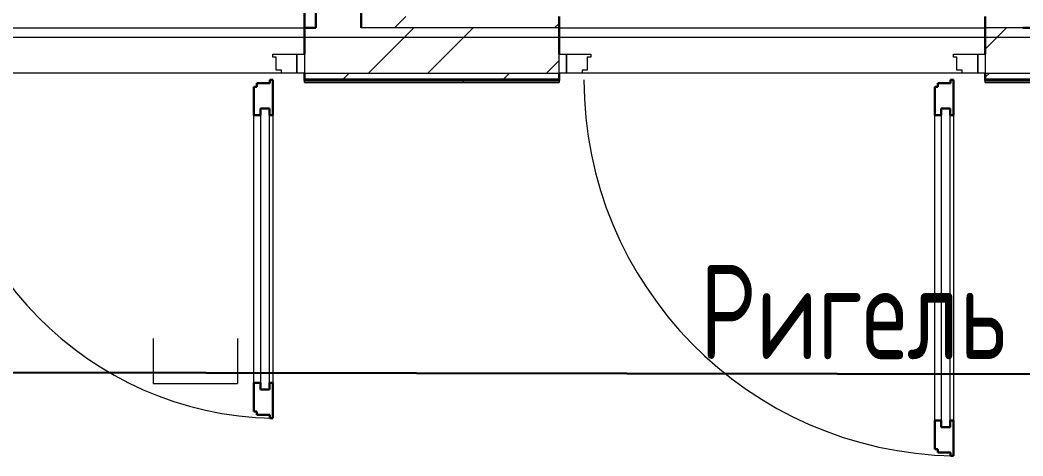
# Model space of a CAD drawing. Header units: millimetres. Extents: x -421858 to 614926, y -468665 to 141641.
# Drawn here: x -14707 to -12048, y -12753 to -11596 of the extents above; entities that cross this region are included whole.
import ezdxf

# ---------------------------------------------------------------- set-up
doc = ezdxf.new("R2010")
doc.units = ezdxf.units.MM
doc.linetypes.add('ADSK_Сверху', pattern=[450, 300, -150])
for name, color, linetype, lineweight in [('Аннотация', 7, 'Continuous', 18), ('Двери', 252, 'Continuous', 9), ('Линии', 252, 'Continuous', 9), ('лс', 5, 'Continuous', 30), ('Ограждение', 252, 'Continuous', 9), ('Перекрытие', 252, 'Continuous', 18), ('Стены наружные', 7, 'Continuous', 18), ('Стены штриховка', 252, 'Continuous', 9), ('СУ Часофикация', 205, 'Continuous', 30)]:
    doc.layers.add(name, color=color, linetype=linetype, lineweight=lineweight)
doc.layers.add('Двери открывание', color=7, linetype='Continuous', lineweight=9, true_color=0xc0c0c0)
doc.styles.add('GOST Common_3', font='', dxfattribs={"height": 3.5})
doc.styles.get('GOST Common_3').set_extended_font_data('GOST 2.304 type A')

# ---------------------------------------------------------------- blocks, each defined once
blk = doc.blocks.new('1 этаж')
at = {"layer": 'Ограждение', "true_color": 0x636466}
h = blk.add_hatch(dxfattribs=at)
h.set_pattern_fill('FP_30', color=251, style=0, pattern_type=2)
h.set_pattern_definition([(0, (-32131.8, 98), (0, 600), []), (90, (-32131.8, 98), (-600, 4e-14), [])])
h.paths.add_polyline_path([(-13670.7, -11761.7), (-13277.8, -11761.7), (-13277.8, -11756.7), (-13952.7, -11756.7), (-13952.7, -11761.7)])
h = blk.add_hatch(dxfattribs=at)
h.set_pattern_fill('FP_25', color=251, style=0, pattern_type=2)
h.set_pattern_definition([(0, (-32121.8, 98), (0, 600), []), (90, (-32121.8, 98), (-600, 4e-14), [])])
h.paths.add_polyline_path([(-8167.8, -11761.7), (-8167.8, -11756.7), (-12147.8, -11756.7), (-12147.8, -11761.7), (-8647.8, -11761.7)])
at = {"layer": 'Двери', "color": 251, "true_color": 0x636466}
for p, q in [((-14036.7, -11686.7), (-13972.7, -11686.7)), ((-14036.7, -11694.7), (-14036.7, -11686.7)), ((-14027.7, -11694.7), (-14036.7, -11694.7)), ((-14027.7, -11728.7), (-14027.7, -11694.7)), ((-13972.7, -11686.7), (-13952.7, -11686.7)), ((-13972.7, -11736.7), (-13972.7, -11686.7)), ((-13972.7, -11686.7), (-13972.7, -11736.7)), ((-13952.7, -11686.7), (-13952.7, -11736.7)), ((-13277.8, -11686.7), (-13257.8, -11686.7)), ((-13277.8, -11736.7), (-13277.8, -11686.7)), ((-13257.8, -11686.7), (-13257.8, -11736.7)), ((-13257.8, -11686.7), (-13193.8, -11686.7)), ((-13257.8, -11736.7), (-13257.8, -11686.7)), ((-13202.8, -11694.7), (-13202.8, -11728.7)), ((-13193.8, -11694.7), (-13202.8, -11694.7)), ((-13193.8, -11686.7), (-13193.8, -11694.7)), ((-12231.8, -11686.7), (-12167.8, -11686.7)), ((-12231.8, -11694.7), (-12231.8, -11686.7)), ((-12222.8, -11694.7), (-12231.8, -11694.7)), ((-12222.8, -11728.7), (-12222.8, -11694.7)), ((-12167.8, -11686.7), (-12147.8, -11686.7)), ((-12167.8, -11736.7), (-12167.8, -11686.7)), ((-12167.8, -11686.7), (-12167.8, -11736.7)), ((-12147.8, -11686.7), (-12147.8, -11736.7)), ((-14013.7, -11728.7), (-14027.7, -11728.7)), ((-14013.7, -11736.7), (-14013.7, -11728.7)), ((-13972.7, -11736.7), (-14013.7, -11736.7)), ((-13952.7, -11736.7), (-13972.7, -11736.7)), ((-13257.8, -11736.7), (-13277.8, -11736.7)), ((-13216.8, -11736.7), (-13257.8, -11736.7)), ((-13216.8, -11728.7), (-13216.8, -11736.7)), ((-13202.8, -11728.7), (-13216.8, -11728.7)), ((-12208.8, -11728.7), (-12222.8, -11728.7)), ((-12208.8, -11736.7), (-12208.8, -11728.7)), ((-12167.8, -11736.7), (-12208.8, -11736.7)), ((-12147.8, -11736.7), (-12167.8, -11736.7)), ((-14069.7, -11830.7), (-14069.7, -12576.7)), ((-14045.7, -11830.7), (-14069.7, -11830.7)), ((-14045.7, -12576.7), (-14045.7, -11830.7)), ((-12264.8, -11830.7), (-12264.8, -12676.7)), ((-12240.8, -11830.7), (-12264.8, -11830.7)), ((-12240.8, -12676.7), (-12240.8, -11830.7)), ((-14086.7, -12558.7), (-14086.7, -11848.7)), ((-14036.7, -11848.7), (-14036.7, -12558.7)), ((-12281.8, -12658.7), (-12281.8, -11848.7)), ((-12231.8, -11848.7), (-12231.8, -12658.7)), ((-14069.7, -12576.7), (-14045.7, -12576.7)), ((-12264.8, -12676.7), (-12240.8, -12676.7))]:
    blk.add_line(p, q, dxfattribs=at)
at = {"layer": 'Двери', "color": 251, "lineweight": 30, "true_color": 0x636466}
for p, q in [((-14086.7, -11772.7), (-14078.7, -11772.7)), ((-14086.7, -11848.7), (-14086.7, -11772.7)), ((-14078.7, -11772.7), (-14078.7, -11763.7)), ((-14078.7, -11763.7), (-14044.7, -11763.7)), ((-14044.7, -11754.7), (-14036.7, -11754.7)), ((-14044.7, -11763.7), (-14044.7, -11754.7)), ((-14036.7, -11754.7), (-14036.7, -11848.7)), ((-12281.8, -11772.7), (-12273.8, -11772.7)), ((-12281.8, -11848.7), (-12281.8, -11772.7)), ((-12273.8, -11772.7), (-12273.8, -11763.7)), ((-12273.8, -11763.7), (-12239.8, -11763.7)), ((-12239.8, -11754.7), (-12231.8, -11754.7)), ((-12239.8, -11763.7), (-12239.8, -11754.7)), ((-12231.8, -11754.7), (-12231.8, -11848.7)), ((-14069.7, -11848.7), (-14069.7, -11830.7)), ((-14069.7, -11830.7), (-14045.7, -11830.7)), ((-14045.7, -11830.7), (-14045.7, -11848.7)), ((-12264.8, -11848.7), (-12264.8, -11830.7)), ((-12264.8, -11830.7), (-12240.8, -11830.7)), ((-12240.8, -11830.7), (-12240.8, -11848.7)), ((-14086.7, -11848.7), (-14069.7, -11848.7)), ((-14045.7, -11848.7), (-14036.7, -11848.7)), ((-12281.8, -11848.7), (-12264.8, -11848.7)), ((-12240.8, -11848.7), (-12231.8, -11848.7)), ((-14086.7, -12634.7), (-14086.7, -12558.7)), ((-14086.7, -12558.7), (-14069.7, -12558.7)), ((-14069.7, -12558.7), (-14069.7, -12576.7)), ((-14069.7, -12576.7), (-14045.7, -12576.7)), ((-14045.7, -12558.7), (-14036.7, -12558.7)), ((-14045.7, -12576.7), (-14045.7, -12558.7)), ((-14036.7, -12558.7), (-14036.7, -12652.7)), ((-14078.7, -12634.7), (-14086.7, -12634.7)), ((-14078.7, -12643.7), (-14078.7, -12634.7)), ((-14044.7, -12643.7), (-14078.7, -12643.7)), ((-14044.7, -12652.7), (-14044.7, -12643.7)), ((-14036.7, -12652.7), (-14044.7, -12652.7)), ((-12281.8, -12734.7), (-12281.8, -12658.7)), ((-12281.8, -12658.7), (-12264.8, -12658.7)), ((-12264.8, -12658.7), (-12264.8, -12676.7)), ((-12264.8, -12676.7), (-12240.8, -12676.7)), ((-12240.8, -12658.7), (-12231.8, -12658.7)), ((-12240.8, -12676.7), (-12240.8, -12658.7)), ((-12231.8, -12658.7), (-12231.8, -12752.7)), ((-12273.8, -12734.7), (-12281.8, -12734.7)), ((-12273.8, -12743.7), (-12273.8, -12734.7)), ((-12239.8, -12743.7), (-12273.8, -12743.7)), ((-12239.8, -12752.7), (-12239.8, -12743.7)), ((-12231.8, -12752.7), (-12239.8, -12752.7))]:
    blk.add_line(p, q, dxfattribs=at)
at = {"layer": 'Двери открывание', "color": 251, "true_color": 0x636466}
for centre, radius, end in [((-14018.7, -11754.7), 898, 268.8515), ((-12213.8, -11754.7), 998, 268.9666)]:
    blk.add_arc(centre, radius, 180, end, dxfattribs=at)
at = {"layer": 'Линии', "color": 251, "linetype": 'ADSK_Сверху', "ltscale": 100, "true_color": 0x636466}
blk.add_line((-15072.8, -11641.7), (-4252.8, -11641.7), dxfattribs=at)
at = {"layer": 'Ограждение', "color": 251, "true_color": 0x636466}
for p, q in [((-13952.7, -11761.7), (-13952.7, -11756.7)), ((-13952.7, -11761.7), (-13277.8, -11761.7)), ((-13277.8, -11756.7), (-13277.8, -11761.7)), ((-12147.8, -11761.7), (-12147.8, -11756.7)), ((-12147.8, -11761.7), (-8167.8, -11761.7))]:
    blk.add_line(p, q, dxfattribs=at)
at = {"layer": 'Перекрытие', "color": 251, "ltscale": 100, "true_color": 0x636466}
blk.add_line((-14982.7, -11616.7), (-13952.8, -11616.7), dxfattribs=at)
at = {"layer": 'Стены наружные', "color": 251, "lineweight": 30, "true_color": 0x636466}
for p, q in [((-13922.8, -9846.7), (-13922.8, -11616.7)), ((-13802.8, -11616.7), (-13802.8, -9886.7)), ((-13952.8, -11286.7), (-13952.8, -11616.7)), ((-13277.8, -11686.7), (-13277.8, -11586.7)), ((-12147.8, -11586.7), (-12147.8, -11686.7)), ((-13952.8, -11616.7), (-13922.8, -11616.7)), ((-13952.7, -11616.7), (-13952.7, -11686.7)), ((-12017.8, -11616.7), (-12047.8, -11616.7)), ((-13952.7, -11736.7), (-13952.7, -11756.7)), ((-13277.8, -11756.7), (-13277.8, -11736.7)), ((-12147.8, -11736.7), (-12147.8, -11756.7)), ((-13952.7, -11756.7), (-13277.8, -11756.7)), ((-12147.8, -11756.7), (-8167.8, -11756.7))]:
    blk.add_line(p, q, dxfattribs=at)
at = {"layer": 'Стены наружные', "color": 251, "linetype": 'Continuous', "lineweight": 9, "true_color": 0x636466}
for p, q in [((-13713.8, -11616.7), (-13683.8, -11586.7)), ((-13782.9, -11736.7), (-13662.9, -11616.7)), ((-13625.7, -11736.7), (-13505.7, -11616.7)), ((-13289.5, -11616.7), (-13277.8, -11605)), ((-12147.8, -11673.2), (-12091.4, -11616.7)), ((-13311.4, -11736.7), (-13277.8, -11703.1)), ((-13924.5, -11756.7), (-13919.5, -11751.7)), ((-13853.8, -11756.7), (-13848.8, -11751.7)), ((-13848.8, -11751.7), (-13833.8, -11736.7)), ((-13783.1, -11756.7), (-13778.1, -11751.7)), ((-13712.4, -11756.7), (-13707.4, -11751.7)), ((-13641.7, -11756.7), (-13636.7, -11751.7)), ((-13571, -11756.7), (-13566, -11751.7)), ((-13500.3, -11756.7), (-13495.3, -11751.7)), ((-13429.5, -11756.7), (-13424.5, -11751.7)), ((-13424.5, -11751.7), (-13409.5, -11736.7)), ((-13358.8, -11756.7), (-13353.8, -11751.7)), ((-13288.1, -11756.7), (-13283.1, -11751.7)), ((-12147.8, -11747.8), (-12136.8, -11736.7)), ((-12086, -11756.7), (-12081, -11751.7))]:
    blk.add_line(p, q, dxfattribs=at)
at = {"layer": 'Стены наружные', "color": 251, "true_color": 0x636466}
for p, q in [((-14982.7, -11616.7), (-13952.8, -11616.7)), ((-13277.8, -11616.7), (-12147.8, -11616.7)), ((-14013.7, -11736.7), (-14921.7, -11736.7)), ((-12208.8, -11736.7), (-13216.8, -11736.7))]:
    blk.add_line(p, q, dxfattribs=at)
at = {"layer": 'Стены штриховка', "color": 251, "true_color": 0x636466}
for p, q in [((-13277.8, -11616.7), (-13802.8, -11616.7)), ((-12047.8, -11616.7), (-12147.8, -11616.7)), ((-13952.7, -11736.7), (-13277.8, -11736.7)), ((-13952.7, -11751.7), (-13277.8, -11751.7)), ((-12147.8, -11736.7), (-8167.8, -11736.7)), ((-12147.8, -11751.7), (-8167.8, -11751.7))]:
    blk.add_line(p, q, dxfattribs=at)
at = {"layer": 'Аннотация', "color": 251, "true_color": 0x636466, "style": 'GOST Common_3', "width": 0.9}
blk.add_text('Ригель', height=250, dxfattribs=at).set_placement((-12904.3, -12496))

msp = doc.modelspace()

# ---------------------------------------------------------------- linework, layer by layer
at = {"layer": 'лс', "color": 116, "linetype": 'Continuous', "ltscale": 100, "true_color": 0x136734, "transparency": 33554687}
msp.add_line((-39176, -12489.8), (-8969.1, -12540.8), dxfattribs=at)
at = {"layer": 'СУ Часофикация', "color": 0, "lineweight": 5}
for p, q in [((-14353.9, -12440.7), (-14353.9, -12560.7)), ((-14129.9, -12440.7), (-14129.9, -12560.7)), ((-14353.9, -12560.7), (-14129.9, -12560.7))]:
    msp.add_line(p, q, dxfattribs=at)

# ---------------------------------------------------------------- block references
msp.add_blockref('1 этаж', (0, 0))

doc.saveas('drawing.dxf')
